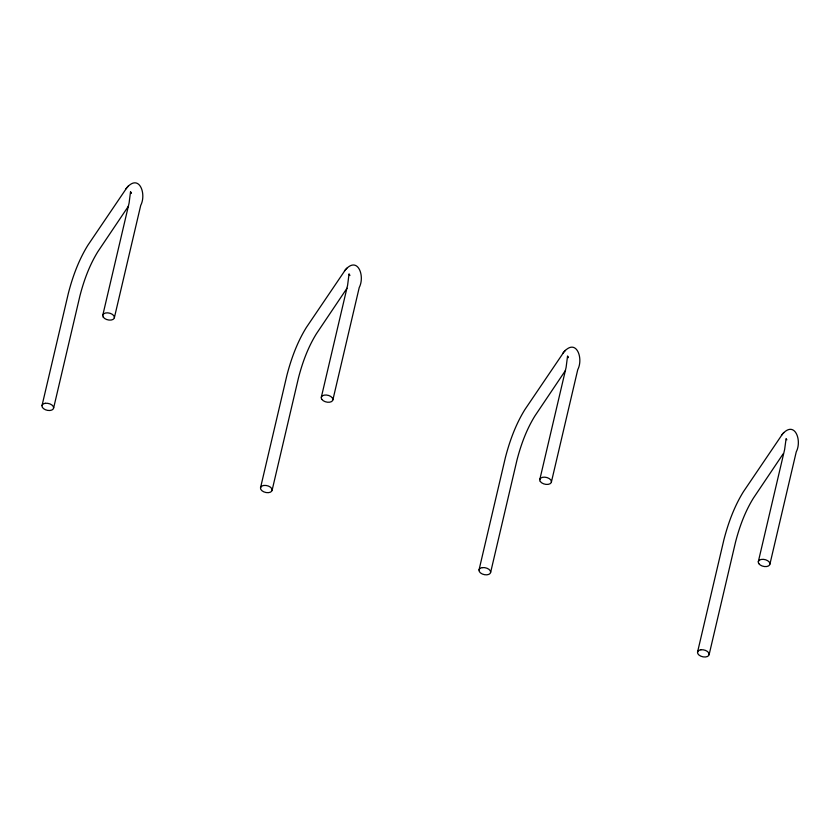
<?xml version="1.0" encoding="UTF-8"?>
<svg xmlns="http://www.w3.org/2000/svg" width="840" height="840" viewBox="0 0 840 840"><rect width="100%" height="100%" fill="white"/><g stroke="black" fill="none" stroke-linecap="round" stroke-linejoin="round"><path stroke-width="1.26" d="M42 405.668L68.345 293.339C72.67 276.57 78.729 260.033 87.864 245.259L126.819 187.772M53.613 408.082L79.936 295.827C83.916 280.403 89.481 265.188 97.892 251.601L128.499 206.084M102.774 315.273L129.097 203.018L130.536 191.678L131.355 193.326L130.82 192.77M114.377 317.678L140.732 205.349C146.832 193.662 138.884 172.463 125.948 188.78M260.516 487.83L286.86 375.501C291.186 358.733 297.234 342.195 306.38 327.421L345.324 269.934M272.118 490.245L298.452 377.99C302.421 362.565 307.986 347.351 316.407 333.764L347.004 288.246M321.279 397.435L347.613 285.18L349.052 273.84L349.87 275.489L349.335 274.932M332.892 399.84L359.237 287.511C365.348 275.825 357.389 254.625 344.453 270.942M479.021 569.993L505.365 457.663C509.691 440.895 515.75 424.358 524.885 409.584L563.84 352.096M490.634 572.408L516.957 460.152C520.937 444.728 526.502 429.513 534.923 415.926L565.52 370.409M539.795 479.598L566.118 367.343L567.557 356.003L568.386 357.651L567.851 357.094M551.408 482.003L577.752 369.673C583.852 357.987 575.904 336.788 562.968 353.105M697.536 652.155L723.88 539.826C728.207 523.058 734.255 506.52 743.4 491.747L782.355 434.259M709.139 654.57L735.473 542.315C739.442 526.89 745.006 511.675 753.428 498.089L783.3 453.653M758.3 561.76L784.634 449.505L786.114 438.512M769.913 564.165L796.257 451.836C802.368 440.149 794.409 418.95 781.473 435.267M127.397 187.11L128.321 186.029M345.912 269.272L346.836 268.191M564.417 351.435L565.351 350.354M782.933 433.598L783.856 432.516M786.356 439.257L786.891 439.803M45.37 403.294L44.079 403.589A5.933 3.476 13.2 0 0 45.307 409.7A5.933 3.476 13.2 0 0 53.634 407.778A5.933 3.476 13.2 0 0 45.37 403.294M263.886 485.457L262.595 485.751A5.933 3.476 13.2 0 0 263.823 491.862A5.933 3.476 13.2 0 0 272.149 489.941A5.933 3.476 13.2 0 0 263.886 485.457M482.391 567.62L481.11 567.913A5.933 3.476 13.2 0 0 482.328 574.025A5.933 3.476 13.2 0 0 490.655 572.103A5.933 3.476 13.2 0 0 482.391 567.62M700.907 649.782L699.615 650.076A5.933 3.476 13.2 0 0 700.844 656.187A5.933 3.476 13.2 0 0 709.17 654.266A5.933 3.476 13.2 0 0 700.907 649.782M758.814 563.64L758.363 562.684A5.933 3.476 13.2 0 1 765.65 559.776A5.933 3.476 13.2 0 1 768.558 565.919A5.933 3.476 13.2 0 1 758.814 563.64M540.299 481.478L539.847 480.522A5.933 3.476 13.2 0 1 547.145 477.614A5.933 3.476 13.2 0 1 550.043 483.767A5.933 3.476 13.2 0 1 540.299 481.478M321.794 399.315L321.342 398.36A5.933 3.476 13.2 0 1 328.629 395.462A5.933 3.476 13.2 0 1 331.527 401.604A5.933 3.476 13.2 0 1 321.794 399.315M103.278 317.153L102.827 316.197A5.933 3.476 13.2 0 1 110.114 313.299A5.933 3.476 13.2 0 1 113.022 319.442A5.933 3.476 13.2 0 1 103.278 317.153"/></g></svg>
